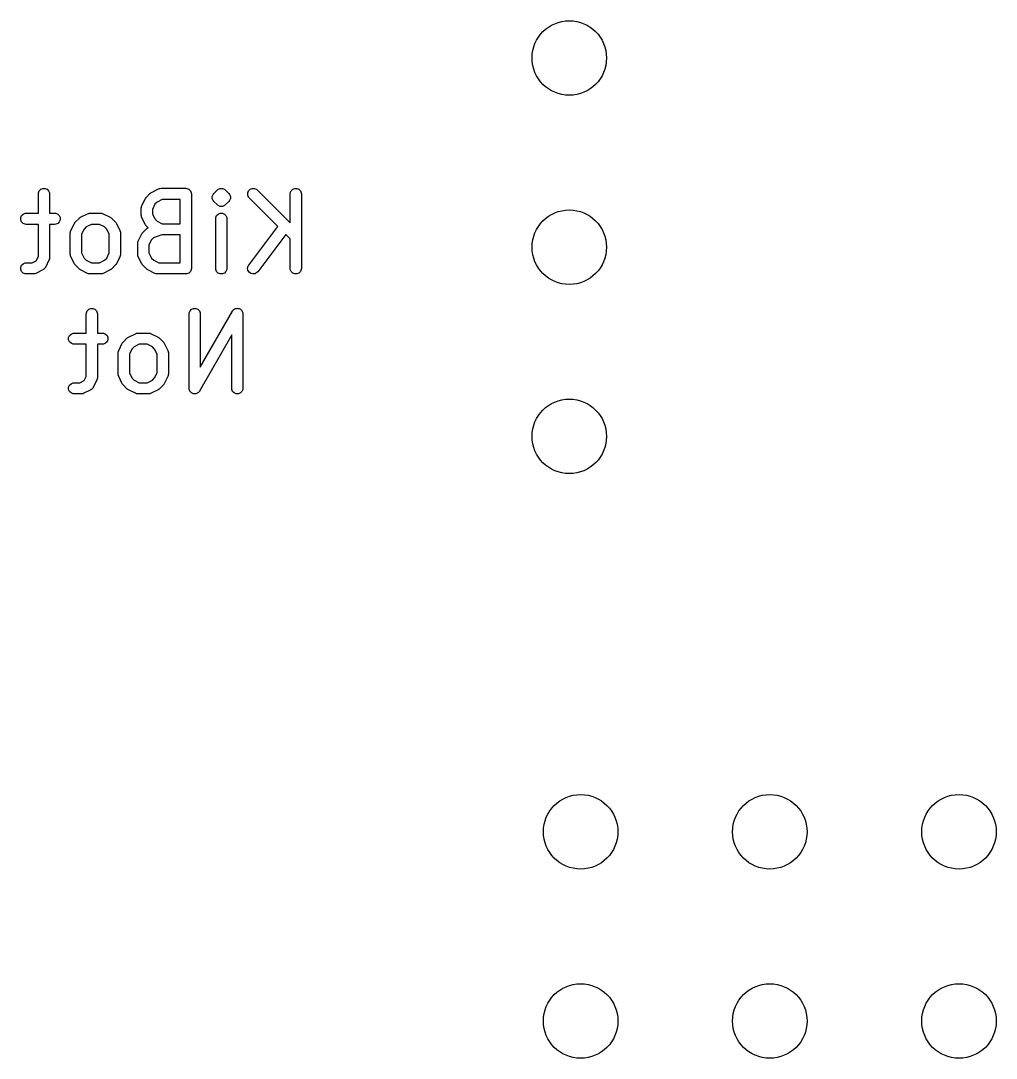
# Model space of a CAD drawing. Header units: inches. Extents: x 4.73 to 7.1, y -3.87 to -2.68.
# Drawn here: x 5.26 to 5.776, y -3.869 to -3.32 of the extents above; entities that cross this region are included whole.
import ezdxf

# ---------------------------------------------------------------- set-up
doc = ezdxf.new("R2010")
doc.units = ezdxf.units.IN
doc.header["$MEASUREMENT"] = 0
doc.layers.add('BLACK', color=250, linetype='CONTINUOUS')

msp = doc.modelspace()

# ---------------------------------------------------------------- linework, layer by layer
at = {"layer": 'BLACK', "linetype": 'CONTINUOUS'}
for p, q in [((5.26945, -3.41127), (5.26989, -3.4102)), ((5.26989, -3.4102), (5.27071, -3.40939)), ((5.27071, -3.40939), (5.27177, -3.40895)), ((5.27177, -3.40895), (5.27293, -3.40895)), ((5.27293, -3.40895), (5.27399, -3.40939)), ((5.27399, -3.40939), (5.2748, -3.4102)), ((5.2748, -3.4102), (5.27525, -3.41127)), ((5.32915, -3.41108), (5.3329, -3.4092)), ((5.3329, -3.4092), (5.33344, -3.409)), ((5.33344, -3.409), (5.33354, -3.40899)), ((5.33354, -3.40899), (5.33364, -3.40895)), ((5.33364, -3.40895), (5.33422, -3.40889)), ((5.33422, -3.40889), (5.34734, -3.40889)), ((5.34734, -3.40889), (5.34792, -3.40895)), ((5.34792, -3.40895), (5.34898, -3.40939)), ((5.34898, -3.40939), (5.3498, -3.4102)), ((5.3498, -3.4102), (5.35024, -3.41127)), ((5.36213, -3.41163), (5.364, -3.40976)), ((5.364, -3.40976), (5.36445, -3.40939)), ((5.36445, -3.40939), (5.36551, -3.40895)), ((5.36551, -3.40895), (5.36666, -3.40895)), ((5.36666, -3.40895), (5.36666, -3.40895)), ((5.36666, -3.40895), (5.36773, -3.40939)), ((5.36773, -3.40939), (5.36818, -3.40976)), ((5.36818, -3.40976), (5.37005, -3.41163)), ((5.38006, -3.41127), (5.38051, -3.4102)), ((5.38051, -3.4102), (5.38132, -3.40939)), ((5.38132, -3.40939), (5.38238, -3.40895)), ((5.38238, -3.40895), (5.38354, -3.40895)), ((5.38354, -3.40895), (5.3846, -3.40939)), ((5.3846, -3.40939), (5.38505, -3.40976)), ((5.38505, -3.40976), (5.40251, -3.42721)), ((5.40256, -3.41127), (5.403, -3.4102)), ((5.403, -3.4102), (5.40382, -3.40939)), ((5.40382, -3.40939), (5.40488, -3.40895)), ((5.40488, -3.40895), (5.40603, -3.40895)), ((5.40603, -3.40895), (5.4071, -3.40939)), ((5.4071, -3.40939), (5.40791, -3.4102)), ((5.40791, -3.4102), (5.40835, -3.41127)), ((5.2694, -3.41184), (5.26945, -3.41127)), ((5.2694, -3.42201), (5.2694, -3.41184)), ((5.27525, -3.41127), (5.2753, -3.41184)), ((5.2753, -3.41184), (5.2753, -3.42201)), ((5.32408, -3.41802), (5.32595, -3.41427)), ((5.32595, -3.41427), (5.32611, -3.41403)), ((5.32611, -3.41403), (5.32614, -3.41395)), ((5.32614, -3.41395), (5.3262, -3.41387)), ((5.3262, -3.41387), (5.32626, -3.41378)), ((5.32626, -3.41378), (5.32632, -3.41373)), ((5.32632, -3.41373), (5.3265, -3.41351)), ((5.3265, -3.41351), (5.32838, -3.41163)), ((5.32838, -3.41163), (5.32861, -3.41145)), ((5.32861, -3.41145), (5.32866, -3.41139)), ((5.32866, -3.41139), (5.32875, -3.41133)), ((5.32875, -3.41133), (5.32883, -3.41126)), ((5.32883, -3.41126), (5.3289, -3.41123)), ((5.3289, -3.41123), (5.32915, -3.41108)), ((5.33222, -3.41615), (5.33102, -3.41734)), ((5.33491, -3.4148), (5.33222, -3.41615)), ((5.34439, -3.4148), (5.33491, -3.4148)), ((5.34439, -3.42764), (5.34439, -3.4148)), ((5.35024, -3.41127), (5.35029, -3.41184)), ((5.35029, -3.41184), (5.35029, -3.45121)), ((5.36132, -3.41314), (5.36176, -3.41208)), ((5.36132, -3.4143), (5.36132, -3.41314)), ((5.36176, -3.41536), (5.36132, -3.4143)), ((5.36176, -3.41208), (5.36213, -3.41163)), ((5.36213, -3.41581), (5.36176, -3.41536)), ((5.364, -3.41768), (5.36213, -3.41581)), ((5.37005, -3.41581), (5.36818, -3.41768)), ((5.37005, -3.41163), (5.37042, -3.41208)), ((5.37042, -3.41536), (5.37005, -3.41581)), ((5.37042, -3.41208), (5.37056, -3.41242)), ((5.37086, -3.4143), (5.37042, -3.41536)), ((5.37056, -3.41242), (5.37086, -3.41314)), ((5.37086, -3.41314), (5.37086, -3.4143)), ((5.38006, -3.41242), (5.38006, -3.41127)), ((5.38051, -3.41348), (5.38006, -3.41242)), ((5.38087, -3.41393), (5.38051, -3.41348)), ((5.39593, -3.42899), (5.38087, -3.41393)), ((5.40251, -3.41184), (5.40256, -3.41127)), ((5.40251, -3.42721), (5.40251, -3.41184)), ((5.40835, -3.41127), (5.40841, -3.41184)), ((5.40841, -3.41184), (5.40841, -3.45121)), ((5.32376, -3.41934), (5.32382, -3.41877)), ((5.32376, -3.42309), (5.32376, -3.41934)), ((5.32382, -3.41877), (5.32386, -3.41867)), ((5.32386, -3.41867), (5.32387, -3.41856)), ((5.32387, -3.41856), (5.32408, -3.41802)), ((5.33102, -3.41734), (5.32967, -3.42004)), ((5.32967, -3.42004), (5.32967, -3.4224)), ((5.36445, -3.41805), (5.364, -3.41768)), ((5.36551, -3.41849), (5.36445, -3.41805)), ((5.36666, -3.41849), (5.36551, -3.41849)), ((5.36551, -3.41849), (5.36551, -3.41849)), ((5.36773, -3.41805), (5.36666, -3.41849)), ((5.36666, -3.41849), (5.36666, -3.41849)), ((5.36818, -3.41768), (5.36773, -3.41805)), ((5.26008, -3.42439), (5.26052, -3.42333)), ((5.26008, -3.42554), (5.26008, -3.42439)), ((5.26052, -3.42661), (5.26008, -3.42554)), ((5.26052, -3.42333), (5.26134, -3.42251)), ((5.26134, -3.42742), (5.26052, -3.42661)), ((5.26134, -3.42251), (5.2624, -3.42207)), ((5.2624, -3.42207), (5.26298, -3.42201)), ((5.26298, -3.42201), (5.2694, -3.42201)), ((5.2753, -3.42201), (5.27797, -3.42201)), ((5.27797, -3.42201), (5.27855, -3.42207)), ((5.27855, -3.42207), (5.27961, -3.42251)), ((5.27961, -3.42251), (5.28043, -3.42333)), ((5.28043, -3.42661), (5.27961, -3.42742)), ((5.28043, -3.42333), (5.28087, -3.42439)), ((5.28087, -3.42554), (5.28043, -3.42661)), ((5.28087, -3.42439), (5.28087, -3.42554)), ((5.28846, -3.4274), (5.28861, -3.42715)), ((5.28861, -3.42715), (5.28864, -3.42708)), ((5.28864, -3.42708), (5.28871, -3.427)), ((5.28871, -3.427), (5.28876, -3.42691)), ((5.28876, -3.42691), (5.28882, -3.42686)), ((5.28882, -3.42686), (5.28901, -3.42663)), ((5.28901, -3.42663), (5.29088, -3.42475)), ((5.29088, -3.42475), (5.29111, -3.42457)), ((5.29111, -3.42457), (5.29116, -3.42451)), ((5.29116, -3.42451), (5.29125, -3.42445)), ((5.29125, -3.42445), (5.29133, -3.42439)), ((5.29133, -3.42439), (5.2914, -3.42436)), ((5.2914, -3.42436), (5.29165, -3.4242)), ((5.29165, -3.4242), (5.2954, -3.42233)), ((5.2954, -3.42233), (5.29594, -3.42212)), ((5.29594, -3.42212), (5.29605, -3.42211)), ((5.29605, -3.42211), (5.29615, -3.42207)), ((5.29615, -3.42207), (5.29672, -3.42201)), ((5.29672, -3.42201), (5.30235, -3.42201)), ((5.30235, -3.42201), (5.30292, -3.42207)), ((5.30292, -3.42207), (5.30302, -3.42211)), ((5.30302, -3.42211), (5.30313, -3.42212)), ((5.30313, -3.42212), (5.30367, -3.42233)), ((5.30367, -3.42233), (5.30742, -3.4242)), ((5.30742, -3.4242), (5.30766, -3.42436)), ((5.30766, -3.42436), (5.30774, -3.42439)), ((5.30774, -3.42439), (5.30782, -3.42445)), ((5.30782, -3.42445), (5.30791, -3.42451)), ((5.30791, -3.42451), (5.30796, -3.42457)), ((5.30796, -3.42457), (5.30818, -3.42475)), ((5.30818, -3.42475), (5.31006, -3.42663)), ((5.31006, -3.42663), (5.31024, -3.42686)), ((5.31024, -3.42686), (5.3103, -3.42691)), ((5.3103, -3.42691), (5.31036, -3.427)), ((5.31036, -3.427), (5.31043, -3.42708)), ((5.31043, -3.42708), (5.31045, -3.42715)), ((5.31045, -3.42715), (5.31061, -3.4274)), ((5.32382, -3.42367), (5.32376, -3.42309)), ((5.32386, -3.42377), (5.32382, -3.42367)), ((5.32387, -3.42387), (5.32386, -3.42377)), ((5.32408, -3.42441), (5.32387, -3.42387)), ((5.32595, -3.42816), (5.32408, -3.42441)), ((5.32967, -3.4224), (5.33102, -3.42509)), ((5.33102, -3.42509), (5.33222, -3.42629)), ((5.33222, -3.42629), (5.33491, -3.42764)), ((5.36313, -3.42497), (5.36319, -3.42439)), ((5.36313, -3.45121), (5.36313, -3.42497)), ((5.36319, -3.42439), (5.36363, -3.42333)), ((5.36363, -3.42333), (5.36445, -3.42251)), ((5.36445, -3.42251), (5.36551, -3.42207)), ((5.36551, -3.42207), (5.36666, -3.42207)), ((5.36666, -3.42207), (5.36773, -3.42251)), ((5.36773, -3.42251), (5.36854, -3.42333)), ((5.36854, -3.42333), (5.36898, -3.42439)), ((5.36898, -3.42439), (5.36904, -3.42497)), ((5.36904, -3.42497), (5.36904, -3.45121)), ((5.2624, -3.42786), (5.26134, -3.42742)), ((5.26298, -3.42792), (5.2624, -3.42786)), ((5.2694, -3.42792), (5.26298, -3.42792)), ((5.2694, -3.44489), (5.2694, -3.42792)), ((5.27797, -3.42792), (5.2753, -3.42792)), ((5.2753, -3.42792), (5.2753, -3.44559)), ((5.27855, -3.42786), (5.27797, -3.42792)), ((5.27961, -3.42742), (5.27855, -3.42786)), ((5.28627, -3.43247), (5.28633, -3.43189)), ((5.28627, -3.44372), (5.28627, -3.43247)), ((5.28633, -3.43189), (5.28637, -3.43179)), ((5.28637, -3.43169), (5.28658, -3.43115)), ((5.28637, -3.43179), (5.28637, -3.43169)), ((5.28658, -3.43115), (5.28846, -3.4274)), ((5.29352, -3.43047), (5.29218, -3.43316)), ((5.29472, -3.42927), (5.29352, -3.43047)), ((5.29742, -3.42792), (5.29472, -3.42927)), ((5.30165, -3.42792), (5.29742, -3.42792)), ((5.30435, -3.42927), (5.30165, -3.42792)), ((5.30554, -3.43047), (5.30435, -3.42927)), ((5.30689, -3.43316), (5.30554, -3.43047)), ((5.31061, -3.4274), (5.31249, -3.43115)), ((5.31249, -3.43115), (5.31269, -3.43169)), ((5.31269, -3.43169), (5.3127, -3.43179)), ((5.3127, -3.43179), (5.31274, -3.43189)), ((5.31274, -3.43189), (5.3128, -3.43247)), ((5.3128, -3.43247), (5.3128, -3.44372)), ((5.32408, -3.43302), (5.32423, -3.43277)), ((5.32423, -3.43277), (5.32426, -3.4327)), ((5.32426, -3.4327), (5.32433, -3.43262)), ((5.32433, -3.43262), (5.32439, -3.43253)), ((5.32439, -3.43253), (5.32444, -3.43248)), ((5.32444, -3.43248), (5.32463, -3.43225)), ((5.32463, -3.43225), (5.3265, -3.43038)), ((5.32611, -3.42841), (5.32595, -3.42816)), ((5.32614, -3.42848), (5.32611, -3.42841)), ((5.3262, -3.42856), (5.32614, -3.42848)), ((5.32626, -3.42865), (5.3262, -3.42856)), ((5.32632, -3.4287), (5.32626, -3.42865)), ((5.3265, -3.42893), (5.32632, -3.4287)), ((5.32737, -3.42979), (5.3265, -3.42893)), ((5.3265, -3.43038), (5.32695, -3.43001)), ((5.32695, -3.43001), (5.32705, -3.42997)), ((5.32705, -3.42997), (5.32713, -3.4299)), ((5.32713, -3.4299), (5.32737, -3.42979)), ((5.33491, -3.42764), (5.34439, -3.42764)), ((5.3806, -3.44944), (5.39593, -3.42899)), ((5.29218, -3.43316), (5.29218, -3.44302)), ((5.30689, -3.44302), (5.30689, -3.43316)), ((5.32189, -3.43809), (5.32195, -3.43751)), ((5.32189, -3.44372), (5.32189, -3.43809)), ((5.32195, -3.43751), (5.32199, -3.43742)), ((5.32199, -3.43742), (5.322, -3.43731)), ((5.322, -3.43731), (5.3222, -3.43677)), ((5.3222, -3.43677), (5.32408, -3.43302)), ((5.32914, -3.43609), (5.3278, -3.43879)), ((5.33019, -3.43505), (5.32914, -3.43609)), ((5.3347, -3.43354), (5.33019, -3.43505)), ((5.34439, -3.43354), (5.3347, -3.43354)), ((5.34439, -3.44826), (5.34439, -3.43354)), ((5.40015, -3.43321), (5.38532, -3.45299)), ((5.40251, -3.43556), (5.40015, -3.43321)), ((5.40251, -3.45121), (5.40251, -3.43556)), ((5.28633, -3.44429), (5.28627, -3.44372)), ((5.29218, -3.44302), (5.29352, -3.44572)), ((5.30554, -3.44572), (5.30689, -3.44302)), ((5.3128, -3.44372), (5.31274, -3.44429)), ((5.32195, -3.44429), (5.32189, -3.44372)), ((5.3278, -3.43879), (5.3278, -3.44302)), ((5.3278, -3.44302), (5.32914, -3.44572)), ((5.26052, -3.44957), (5.26134, -3.44876)), ((5.26134, -3.44876), (5.2624, -3.44832)), ((5.2624, -3.44832), (5.26298, -3.44826)), ((5.26298, -3.44826), (5.26603, -3.44826)), ((5.26603, -3.44826), (5.26827, -3.44714)), ((5.26827, -3.44714), (5.2694, -3.44489)), ((5.27499, -3.44691), (5.27312, -3.45066)), ((5.2752, -3.44637), (5.27499, -3.44691)), ((5.27525, -3.44617), (5.2752, -3.44626)), ((5.2752, -3.44626), (5.2752, -3.44637)), ((5.2753, -3.44559), (5.27525, -3.44617)), ((5.28637, -3.44439), (5.28633, -3.44429)), ((5.28637, -3.4445), (5.28637, -3.44439)), ((5.28658, -3.44504), (5.28637, -3.4445)), ((5.28846, -3.44879), (5.28658, -3.44504)), ((5.28861, -3.44903), (5.28846, -3.44879)), ((5.28864, -3.44911), (5.28861, -3.44903)), ((5.28871, -3.44919), (5.28864, -3.44911)), ((5.28876, -3.44928), (5.28871, -3.44919)), ((5.29352, -3.44572), (5.29472, -3.44691)), ((5.29472, -3.44691), (5.29742, -3.44826)), ((5.29742, -3.44826), (5.30165, -3.44826)), ((5.30165, -3.44826), (5.30435, -3.44691)), ((5.30435, -3.44691), (5.30554, -3.44572)), ((5.31036, -3.44919), (5.3103, -3.44928)), ((5.31043, -3.44911), (5.31036, -3.44919)), ((5.31045, -3.44903), (5.31043, -3.44911)), ((5.31061, -3.44879), (5.31045, -3.44903)), ((5.31249, -3.44504), (5.31061, -3.44879)), ((5.31269, -3.4445), (5.31249, -3.44504)), ((5.3127, -3.44439), (5.31269, -3.4445)), ((5.31274, -3.44429), (5.3127, -3.44439)), ((5.32199, -3.44439), (5.32195, -3.44429)), ((5.322, -3.4445), (5.32199, -3.44439)), ((5.3222, -3.44504), (5.322, -3.4445)), ((5.32408, -3.44879), (5.3222, -3.44504)), ((5.32423, -3.44903), (5.32408, -3.44879)), ((5.32426, -3.44911), (5.32423, -3.44903)), ((5.32433, -3.44919), (5.32426, -3.44911)), ((5.32439, -3.44928), (5.32433, -3.44919)), ((5.32914, -3.44572), (5.33034, -3.44691)), ((5.33034, -3.44691), (5.33304, -3.44826)), ((5.33304, -3.44826), (5.34439, -3.44826)), ((5.26008, -3.45064), (5.26052, -3.44957)), ((5.26008, -3.45179), (5.26008, -3.45064)), ((5.26052, -3.45285), (5.26008, -3.45179)), ((5.26134, -3.45367), (5.26052, -3.45285)), ((5.2624, -3.45411), (5.26134, -3.45367)), ((5.26298, -3.45417), (5.2624, -3.45411)), ((5.26673, -3.45417), (5.26298, -3.45417)), ((5.2673, -3.45411), (5.26673, -3.45417)), ((5.2674, -3.45407), (5.2673, -3.45411)), ((5.26751, -3.45406), (5.2674, -3.45407)), ((5.26805, -3.45386), (5.26751, -3.45406)), ((5.2718, -3.45198), (5.26805, -3.45386)), ((5.27189, -3.45192), (5.2718, -3.45198)), ((5.27194, -3.4519), (5.27189, -3.45192)), ((5.27199, -3.45186), (5.27194, -3.4519)), ((5.27229, -3.45167), (5.27199, -3.45186)), ((5.27253, -3.45139), (5.27229, -3.45167)), ((5.27281, -3.45115), (5.27253, -3.45139)), ((5.27299, -3.45086), (5.27281, -3.45115)), ((5.27304, -3.4508), (5.27299, -3.45086)), ((5.27306, -3.45076), (5.27304, -3.4508)), ((5.27312, -3.45066), (5.27306, -3.45076)), ((5.28882, -3.44933), (5.28876, -3.44928)), ((5.28901, -3.44955), (5.28882, -3.44933)), ((5.29088, -3.45143), (5.28901, -3.44955)), ((5.29111, -3.45161), (5.29088, -3.45143)), ((5.29116, -3.45167), (5.29111, -3.45161)), ((5.29125, -3.45173), (5.29116, -3.45167)), ((5.29133, -3.45179), (5.29125, -3.45173)), ((5.2914, -3.45182), (5.29133, -3.45179)), ((5.29165, -3.45198), (5.2914, -3.45182)), ((5.2954, -3.45386), (5.29165, -3.45198)), ((5.29594, -3.45406), (5.2954, -3.45386)), ((5.29605, -3.45407), (5.29594, -3.45406)), ((5.29615, -3.45411), (5.29605, -3.45407)), ((5.29672, -3.45417), (5.29615, -3.45411)), ((5.30235, -3.45417), (5.29672, -3.45417)), ((5.30292, -3.45411), (5.30235, -3.45417)), ((5.30302, -3.45407), (5.30292, -3.45411)), ((5.30313, -3.45406), (5.30302, -3.45407)), ((5.30367, -3.45386), (5.30313, -3.45406)), ((5.30742, -3.45198), (5.30367, -3.45386)), ((5.30766, -3.45182), (5.30742, -3.45198)), ((5.30774, -3.45179), (5.30766, -3.45182)), ((5.30782, -3.45173), (5.30774, -3.45179)), ((5.30791, -3.45167), (5.30782, -3.45173)), ((5.30796, -3.45161), (5.30791, -3.45167)), ((5.30818, -3.45143), (5.30796, -3.45161)), ((5.31006, -3.44955), (5.30818, -3.45143)), ((5.31024, -3.44933), (5.31006, -3.44955)), ((5.3103, -3.44928), (5.31024, -3.44933)), ((5.32444, -3.44933), (5.32439, -3.44928)), ((5.32463, -3.44955), (5.32444, -3.44933)), ((5.3265, -3.45143), (5.32463, -3.44955)), ((5.32673, -3.45161), (5.3265, -3.45143)), ((5.32678, -3.45167), (5.32673, -3.45161)), ((5.32687, -3.45173), (5.32678, -3.45167)), ((5.32695, -3.45179), (5.32687, -3.45173)), ((5.32702, -3.45182), (5.32695, -3.45179)), ((5.32727, -3.45198), (5.32702, -3.45182)), ((5.33102, -3.45386), (5.32727, -3.45198)), ((5.33156, -3.45406), (5.33102, -3.45386)), ((5.33167, -3.45407), (5.33156, -3.45406)), ((5.33177, -3.45411), (5.33167, -3.45407)), ((5.33234, -3.45417), (5.33177, -3.45411)), ((5.34734, -3.45417), (5.33234, -3.45417)), ((5.34792, -3.45411), (5.34734, -3.45417)), ((5.34898, -3.45367), (5.34792, -3.45411)), ((5.3498, -3.45285), (5.34898, -3.45367)), ((5.35024, -3.45179), (5.3498, -3.45285)), ((5.35029, -3.45121), (5.35024, -3.45179)), ((5.36319, -3.45179), (5.36313, -3.45121)), ((5.36363, -3.45285), (5.36319, -3.45179)), ((5.36445, -3.45367), (5.36363, -3.45285)), ((5.36551, -3.45411), (5.36445, -3.45367)), ((5.36666, -3.45411), (5.36551, -3.45411)), ((5.36773, -3.45367), (5.36666, -3.45411)), ((5.36854, -3.45285), (5.36773, -3.45367)), ((5.36898, -3.45179), (5.36854, -3.45285)), ((5.36904, -3.45121), (5.36898, -3.45179)), ((5.38001, -3.45105), (5.3803, -3.44994)), ((5.38018, -3.45219), (5.38001, -3.45105)), ((5.38076, -3.45319), (5.38018, -3.45219)), ((5.3803, -3.44994), (5.3806, -3.44944)), ((5.38168, -3.45388), (5.38076, -3.45319)), ((5.3828, -3.45416), (5.38168, -3.45388)), ((5.38394, -3.454), (5.3828, -3.45416)), ((5.38493, -3.45341), (5.38394, -3.454)), ((5.38532, -3.45299), (5.38493, -3.45341)), ((5.40256, -3.45179), (5.40251, -3.45121)), ((5.403, -3.45285), (5.40256, -3.45179)), ((5.40382, -3.45367), (5.403, -3.45285)), ((5.40488, -3.45411), (5.40382, -3.45367)), ((5.40603, -3.45411), (5.40488, -3.45411)), ((5.4071, -3.45367), (5.40603, -3.45411)), ((5.40791, -3.45285), (5.4071, -3.45367)), ((5.40835, -3.45179), (5.40791, -3.45285)), ((5.40841, -3.45121), (5.40835, -3.45179)), ((5.29471, -3.47523), (5.29476, -3.47465)), ((5.29471, -3.4854), (5.29471, -3.47523)), ((5.29476, -3.47465), (5.2952, -3.47359)), ((5.2952, -3.47359), (5.29602, -3.47277)), ((5.29602, -3.47277), (5.29708, -3.47233)), ((5.29708, -3.47233), (5.29823, -3.47233)), ((5.29823, -3.47233), (5.2993, -3.47277)), ((5.2993, -3.47277), (5.30011, -3.47359)), ((5.30011, -3.47359), (5.30055, -3.47465)), ((5.30055, -3.47465), (5.30061, -3.47523)), ((5.30061, -3.47523), (5.30061, -3.4854)), ((5.34907, -3.47523), (5.34913, -3.47465)), ((5.34907, -3.5146), (5.34907, -3.47523)), ((5.34913, -3.47465), (5.34957, -3.47359)), ((5.34957, -3.47359), (5.35039, -3.47277)), ((5.35039, -3.47277), (5.35145, -3.47233)), ((5.35145, -3.47233), (5.3526, -3.47233)), ((5.3526, -3.47233), (5.35367, -3.47277)), ((5.35367, -3.47277), (5.35448, -3.47359)), ((5.35448, -3.47359), (5.35492, -3.47465)), ((5.35492, -3.47465), (5.35498, -3.47523)), ((5.35498, -3.50348), (5.37196, -3.47376)), ((5.35498, -3.47523), (5.35498, -3.50348)), ((5.37196, -3.47376), (5.37205, -3.47364)), ((5.37205, -3.47364), (5.37207, -3.47359)), ((5.37207, -3.47359), (5.37212, -3.47353)), ((5.37212, -3.47353), (5.3723, -3.47329)), ((5.3723, -3.47329), (5.37261, -3.47305)), ((5.37261, -3.47305), (5.37288, -3.47277)), ((5.37288, -3.47277), (5.37306, -3.4727)), ((5.37306, -3.4727), (5.37321, -3.47259)), ((5.37321, -3.47259), (5.37359, -3.47248)), ((5.37359, -3.47248), (5.37395, -3.47233)), ((5.37395, -3.47233), (5.37414, -3.47233)), ((5.37414, -3.47233), (5.37432, -3.47228)), ((5.37432, -3.47228), (5.37471, -3.47233)), ((5.37471, -3.47233), (5.3751, -3.47233)), ((5.3751, -3.47233), (5.37527, -3.4724)), ((5.37527, -3.4724), (5.37546, -3.47243)), ((5.37546, -3.47243), (5.3758, -3.47262)), ((5.3758, -3.47262), (5.37616, -3.47277)), ((5.37616, -3.47277), (5.3763, -3.47291)), ((5.3763, -3.47291), (5.37646, -3.473)), ((5.37646, -3.473), (5.3767, -3.47331)), ((5.3767, -3.47331), (5.37698, -3.47359)), ((5.37698, -3.47359), (5.37705, -3.47376)), ((5.37705, -3.47376), (5.37717, -3.47391)), ((5.37717, -3.47391), (5.37727, -3.47429)), ((5.37727, -3.47429), (5.37742, -3.47465)), ((5.37742, -3.47465), (5.37745, -3.47495)), ((5.37745, -3.47495), (5.37747, -3.47502)), ((5.37747, -3.47502), (5.37746, -3.47508)), ((5.37746, -3.47508), (5.37748, -3.47523)), ((5.37748, -3.47523), (5.37748, -3.5146)), ((5.28539, -3.48778), (5.28583, -3.48671)), ((5.28583, -3.48671), (5.28664, -3.4859)), ((5.28664, -3.4859), (5.28771, -3.48546)), ((5.28771, -3.48546), (5.28829, -3.4854)), ((5.28829, -3.4854), (5.29471, -3.4854)), ((5.30061, -3.4854), (5.30328, -3.4854)), ((5.30328, -3.4854), (5.30386, -3.48546)), ((5.30386, -3.48546), (5.30492, -3.4859)), ((5.30492, -3.4859), (5.30574, -3.48671)), ((5.30574, -3.48671), (5.30618, -3.48778)), ((5.31671, -3.48774), (5.31696, -3.48759)), ((5.31696, -3.48759), (5.32071, -3.48571)), ((5.32071, -3.48571), (5.32125, -3.4855)), ((5.32125, -3.4855), (5.32136, -3.4855)), ((5.32136, -3.4855), (5.32145, -3.48546)), ((5.32145, -3.48546), (5.32203, -3.4854)), ((5.32203, -3.4854), (5.32766, -3.4854)), ((5.32766, -3.4854), (5.32823, -3.48546)), ((5.32823, -3.48546), (5.32833, -3.4855)), ((5.32833, -3.4855), (5.32843, -3.4855)), ((5.32843, -3.4855), (5.32898, -3.48571)), ((5.32898, -3.48571), (5.33273, -3.48759)), ((5.33273, -3.48759), (5.33297, -3.48774)), ((5.37157, -3.48635), (5.35459, -3.51606)), ((5.37157, -3.5146), (5.37157, -3.48635)), ((5.28539, -3.48893), (5.28539, -3.48778)), ((5.28583, -3.48999), (5.28539, -3.48893)), ((5.28664, -3.49081), (5.28583, -3.48999)), ((5.28771, -3.49125), (5.28664, -3.49081)), ((5.28829, -3.4913), (5.28771, -3.49125)), ((5.29471, -3.4913), (5.28829, -3.4913)), ((5.29471, -3.50828), (5.29471, -3.4913)), ((5.30328, -3.4913), (5.30061, -3.4913)), ((5.30061, -3.4913), (5.30061, -3.50897)), ((5.30386, -3.49125), (5.30328, -3.4913)), ((5.30492, -3.49081), (5.30386, -3.49125)), ((5.30574, -3.48999), (5.30492, -3.49081)), ((5.30618, -3.48893), (5.30574, -3.48999)), ((5.30618, -3.48778), (5.30618, -3.48893)), ((5.31189, -3.49453), (5.31377, -3.49078)), ((5.31377, -3.49078), (5.31392, -3.49053)), ((5.31392, -3.49053), (5.31395, -3.49046)), ((5.31395, -3.49046), (5.31402, -3.49038)), ((5.31402, -3.49038), (5.31407, -3.49029)), ((5.31407, -3.49029), (5.31413, -3.49024)), ((5.31413, -3.49024), (5.31432, -3.49001)), ((5.31432, -3.49001), (5.31619, -3.48814)), ((5.31619, -3.48814), (5.31642, -3.48795)), ((5.31642, -3.48795), (5.31647, -3.48789)), ((5.31647, -3.48789), (5.31656, -3.48784)), ((5.31656, -3.48784), (5.31664, -3.48777)), ((5.31664, -3.48777), (5.31671, -3.48774)), ((5.32003, -3.49265), (5.31883, -3.49385)), ((5.32273, -3.4913), (5.32003, -3.49265)), ((5.32696, -3.4913), (5.32273, -3.4913)), ((5.32966, -3.49265), (5.32696, -3.4913)), ((5.33085, -3.49385), (5.32966, -3.49265)), ((5.33297, -3.48774), (5.33305, -3.48777)), ((5.33305, -3.48777), (5.33313, -3.48784)), ((5.33313, -3.48784), (5.33322, -3.48789)), ((5.33322, -3.48789), (5.33327, -3.48795)), ((5.33327, -3.48795), (5.33349, -3.48814)), ((5.33349, -3.48814), (5.33537, -3.49001)), ((5.33537, -3.49001), (5.33555, -3.49024)), ((5.33555, -3.49024), (5.33561, -3.49029)), ((5.33561, -3.49029), (5.33567, -3.49038)), ((5.33567, -3.49038), (5.33573, -3.49046)), ((5.33573, -3.49046), (5.33576, -3.49053)), ((5.33576, -3.49053), (5.33592, -3.49078)), ((5.33592, -3.49078), (5.3378, -3.49453)), ((5.31158, -3.49585), (5.31164, -3.49527)), ((5.31158, -3.5071), (5.31158, -3.49585)), ((5.31164, -3.49527), (5.31168, -3.49518)), ((5.31168, -3.49507), (5.31189, -3.49453)), ((5.31168, -3.49518), (5.31168, -3.49507)), ((5.31883, -3.49385), (5.31748, -3.49655)), ((5.31748, -3.49655), (5.31748, -3.5064)), ((5.3322, -3.49655), (5.33085, -3.49385)), ((5.3322, -3.5064), (5.3322, -3.49655)), ((5.3378, -3.49453), (5.338, -3.49507)), ((5.338, -3.49507), (5.33801, -3.49518)), ((5.33801, -3.49518), (5.33805, -3.49527)), ((5.33805, -3.49527), (5.33811, -3.49585)), ((5.33811, -3.49585), (5.33811, -3.5071)), ((5.29358, -3.51052), (5.29471, -3.50828)), ((5.30055, -3.50955), (5.30051, -3.50965)), ((5.30061, -3.50897), (5.30055, -3.50955)), ((5.31164, -3.50768), (5.31158, -3.5071)), ((5.31168, -3.50777), (5.31164, -3.50768)), ((5.31168, -3.50788), (5.31168, -3.50777)), ((5.31189, -3.50842), (5.31168, -3.50788)), ((5.31377, -3.51217), (5.31189, -3.50842)), ((5.31748, -3.5064), (5.31883, -3.5091)), ((5.31883, -3.5091), (5.32003, -3.5103)), ((5.32966, -3.5103), (5.33085, -3.5091)), ((5.33085, -3.5091), (5.3322, -3.5064)), ((5.3378, -3.50842), (5.33592, -3.51217)), ((5.338, -3.50788), (5.3378, -3.50842)), ((5.33801, -3.50777), (5.338, -3.50788)), ((5.33805, -3.50768), (5.33801, -3.50777)), ((5.33811, -3.5071), (5.33805, -3.50768)), ((5.28539, -3.51402), (5.28583, -3.51296)), ((5.28539, -3.51517), (5.28539, -3.51402)), ((5.28583, -3.51296), (5.28664, -3.51214)), ((5.28664, -3.51214), (5.28771, -3.5117)), ((5.28771, -3.5117), (5.28829, -3.51165)), ((5.28829, -3.51165), (5.29134, -3.51165)), ((5.29134, -3.51165), (5.29358, -3.51052)), ((5.29784, -3.51478), (5.29759, -3.51506)), ((5.29812, -3.51453), (5.29784, -3.51478)), ((5.2983, -3.51424), (5.29812, -3.51453)), ((5.29835, -3.51419), (5.2983, -3.51424)), ((5.29836, -3.51414), (5.29835, -3.51419)), ((5.29843, -3.51404), (5.29836, -3.51414)), ((5.3003, -3.51029), (5.29843, -3.51404)), ((5.30051, -3.50975), (5.3003, -3.51029)), ((5.30051, -3.50965), (5.30051, -3.50975)), ((5.31392, -3.51242), (5.31377, -3.51217)), ((5.31395, -3.51249), (5.31392, -3.51242)), ((5.31402, -3.51257), (5.31395, -3.51249)), ((5.31407, -3.51266), (5.31402, -3.51257)), ((5.31413, -3.51271), (5.31407, -3.51266)), ((5.31432, -3.51294), (5.31413, -3.51271)), ((5.31619, -3.51481), (5.31432, -3.51294)), ((5.31642, -3.515), (5.31619, -3.51481)), ((5.31647, -3.51506), (5.31642, -3.515)), ((5.32003, -3.5103), (5.32273, -3.51165)), ((5.32273, -3.51165), (5.32696, -3.51165)), ((5.32696, -3.51165), (5.32966, -3.5103)), ((5.33327, -3.515), (5.33322, -3.51506)), ((5.33349, -3.51481), (5.33327, -3.515)), ((5.33537, -3.51294), (5.33349, -3.51481)), ((5.33555, -3.51271), (5.33537, -3.51294)), ((5.33561, -3.51266), (5.33555, -3.51271)), ((5.33567, -3.51257), (5.33561, -3.51266)), ((5.33573, -3.51249), (5.33567, -3.51257)), ((5.33576, -3.51242), (5.33573, -3.51249)), ((5.33592, -3.51217), (5.33576, -3.51242)), ((5.34909, -3.51475), (5.34907, -3.5146)), ((5.34908, -3.5148), (5.34909, -3.51475)), ((5.3491, -3.51488), (5.34908, -3.5148)), ((5.34913, -3.51517), (5.3491, -3.51488)), ((5.37163, -3.51517), (5.37157, -3.5146)), ((5.37748, -3.5146), (5.37742, -3.51517)), ((5.28583, -3.51624), (5.28539, -3.51517)), ((5.28664, -3.51705), (5.28583, -3.51624)), ((5.28771, -3.51749), (5.28664, -3.51705)), ((5.28829, -3.51755), (5.28771, -3.51749)), ((5.29203, -3.51755), (5.28829, -3.51755)), ((5.29261, -3.51749), (5.29203, -3.51755)), ((5.29271, -3.51745), (5.29261, -3.51749)), ((5.29281, -3.51745), (5.29271, -3.51745)), ((5.29336, -3.51724), (5.29281, -3.51745)), ((5.2971, -3.51536), (5.29336, -3.51724)), ((5.2972, -3.5153), (5.2971, -3.51536)), ((5.29725, -3.51529), (5.2972, -3.5153)), ((5.2973, -3.51524), (5.29725, -3.51529)), ((5.29759, -3.51506), (5.2973, -3.51524)), ((5.31656, -3.51511), (5.31647, -3.51506)), ((5.31664, -3.51518), (5.31656, -3.51511)), ((5.31671, -3.51521), (5.31664, -3.51518)), ((5.31696, -3.51536), (5.31671, -3.51521)), ((5.32071, -3.51724), (5.31696, -3.51536)), ((5.32125, -3.51745), (5.32071, -3.51724)), ((5.32136, -3.51745), (5.32125, -3.51745)), ((5.32145, -3.51749), (5.32136, -3.51745)), ((5.32203, -3.51755), (5.32145, -3.51749)), ((5.32766, -3.51755), (5.32203, -3.51755)), ((5.32823, -3.51749), (5.32766, -3.51755)), ((5.32833, -3.51745), (5.32823, -3.51749)), ((5.32843, -3.51745), (5.32833, -3.51745)), ((5.32898, -3.51724), (5.32843, -3.51745)), ((5.33273, -3.51536), (5.32898, -3.51724)), ((5.33297, -3.51521), (5.33273, -3.51536)), ((5.33305, -3.51518), (5.33297, -3.51521)), ((5.33313, -3.51511), (5.33305, -3.51518)), ((5.33322, -3.51506), (5.33313, -3.51511)), ((5.34928, -3.51554), (5.34913, -3.51517)), ((5.34938, -3.51592), (5.34928, -3.51554)), ((5.3495, -3.51606), (5.34938, -3.51592)), ((5.34957, -3.51624), (5.3495, -3.51606)), ((5.34985, -3.51652), (5.34957, -3.51624)), ((5.35009, -3.51683), (5.34985, -3.51652)), ((5.35025, -3.51692), (5.35009, -3.51683)), ((5.35039, -3.51705), (5.35025, -3.51692)), ((5.35075, -3.5172), (5.35039, -3.51705)), ((5.35109, -3.5174), (5.35075, -3.5172)), ((5.35128, -3.51742), (5.35109, -3.5174)), ((5.35145, -3.51749), (5.35128, -3.51742)), ((5.35184, -3.51749), (5.35145, -3.51749)), ((5.35223, -3.51754), (5.35184, -3.51749)), ((5.35241, -3.51749), (5.35223, -3.51754)), ((5.3526, -3.51749), (5.35241, -3.51749)), ((5.35297, -3.51734), (5.3526, -3.51749)), ((5.35334, -3.51724), (5.35297, -3.51734)), ((5.35349, -3.51713), (5.35334, -3.51724)), ((5.35367, -3.51705), (5.35349, -3.51713)), ((5.35395, -3.51678), (5.35367, -3.51705)), ((5.35426, -3.51654), (5.35395, -3.51678)), ((5.35443, -3.51629), (5.35426, -3.51654)), ((5.35448, -3.51624), (5.35443, -3.51629)), ((5.3545, -3.51618), (5.35448, -3.51624)), ((5.35459, -3.51606), (5.3545, -3.51618)), ((5.37207, -3.51624), (5.37163, -3.51517)), ((5.37288, -3.51705), (5.37207, -3.51624)), ((5.37395, -3.51749), (5.37288, -3.51705)), ((5.3751, -3.51749), (5.37395, -3.51749)), ((5.37616, -3.51705), (5.3751, -3.51749)), ((5.37698, -3.51624), (5.37616, -3.51705)), ((5.37742, -3.51517), (5.37698, -3.51624))]:
    msp.add_line(p, q, dxfattribs=at)
at = {"layer": 'BLACK'}
for centre in [(5.55, -3.34), (5.55, -3.34), (5.55, -3.44), (5.55, -3.44), (5.55, -3.54), (5.55, -3.54), (5.556, -3.749), (5.556, -3.749), (5.656, -3.749), (5.656, -3.749), (5.756, -3.749), (5.756, -3.749), (5.556, -3.849), (5.556, -3.849), (5.656, -3.849), (5.656, -3.849), (5.756, -3.849), (5.756, -3.849)]:
    msp.add_circle(centre, 0.01969, dxfattribs=at)

doc.saveas('drawing.dxf')
